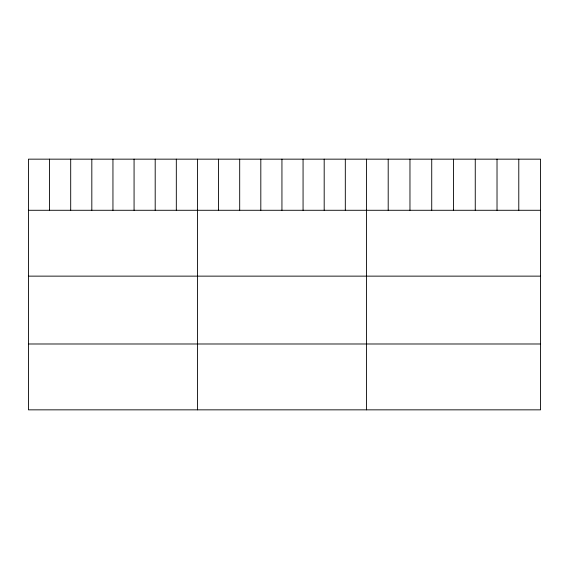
<?xml version="1.0" encoding="UTF-8"?>
<svg xmlns="http://www.w3.org/2000/svg" width="569" height="569" viewBox="0 0 569 569"><rect width="100%" height="100%" fill="white"/><g stroke="black" fill="none" stroke-linecap="round" stroke-linejoin="round"><path stroke-width="0.85" d="M540.55 210.281L540.55 409.844L28.45 409.844L28.45 159.156L540.55 159.156L540.55 210.281L28.45 210.281M28.45 276.136L540.55 276.136M28.45 343.989L540.55 343.989M518.786 159.156L518.786 210.281M497.022 159.156L497.022 210.281M475.257 159.156L475.257 210.281M453.493 159.156L453.493 210.281M431.729 159.156L431.729 210.281M409.964 159.156L409.964 210.281M388.2 159.156L388.2 210.281M366.436 159.156L366.436 409.844M345.312 159.156L345.312 210.281M324.188 159.156L324.188 210.281M303.064 159.156L303.064 210.281M281.94 159.156L281.94 210.281M260.815 159.156L260.815 210.281M239.691 159.156L239.691 210.281M218.567 159.156L218.567 210.281M197.443 159.156L197.443 409.844M176.319 159.156L176.319 210.281M155.195 159.156L155.195 210.281M134.071 159.156L134.071 210.281M112.947 159.156L112.947 210.281M91.822 159.156L91.822 210.281M70.698 159.156L70.698 210.281M49.574 159.156L49.574 210.281"/></g></svg>
